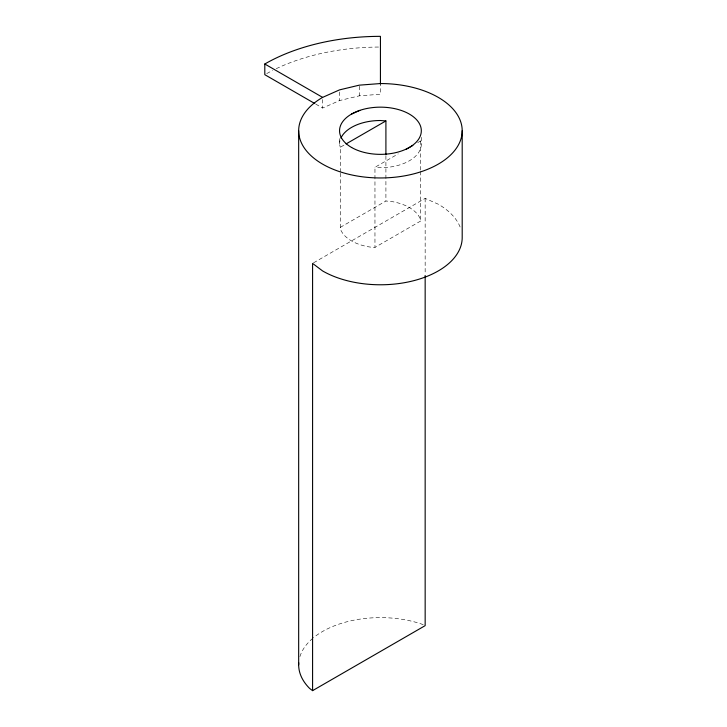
<?xml version="1.0" encoding="UTF-8"?>
<svg xmlns="http://www.w3.org/2000/svg" width="727" height="727" viewBox="0 0 727 727"><rect width="100%" height="100%" fill="white"/><g stroke="black" fill="none" stroke-linecap="round" stroke-linejoin="round"><path stroke-width="0.55" stroke-dasharray="3.63 2.73" d="M340.272 172.09L340.272 147.272L344.153 145.027M340.272 173.217L340.272 227.378L340.99 230.423A40.885 23.6 0 0 0 370.025 247.044L374.959 247.407L374.959 167.301L398.26 153.842M417.68 142.637L420.597 140.956L421.315 144.01A40.885 23.6 0 0 1 380.612 167.71L374.959 167.301M340.272 227.378L385.91 201.034L390.844 201.397A40.885 23.6 0 0 1 419.879 218.018L420.597 221.063L374.959 247.407M313.555 262.829L425.159 198.398L438.245 204.196A81.76 47.2 0 0 1 460.618 228.351M315.763 104.097L322.615 108.059L339.554 100.562L359.274 95.846L380.43 94.237L380.43 84.123M423.241 624.802L421.315 623.948A81.76 47.2 0 0 0 313.446 637.761M339.554 138.648L339.554 144.21L340.272 147.272M425.159 198.398L425.159 274.324M421.315 137.33L421.315 144.01M420.597 140.956L420.597 170.291M420.597 171.418L420.597 221.063M385.91 155.905L385.91 201.034M359.274 86.231L359.274 95.846M339.554 92.011L339.554 100.562M322.615 99.517L322.615 108.059M266.709 73.6A163.52 94.41 0 0 1 272.616 70.464M276.233 68.683A163.52 94.41 0 0 1 379.367 47.037M299.915 656.617A81.76 47.2 0 0 1 312.637 638.442M339.554 144.21A40.885 23.6 0 0 1 340.145 140.111"/><path stroke-width="1.09" d="M346.097 143.91L385.91 120.927L385.91 154.769M406.029 149.362L412.827 145.436M298.752 662.779A81.76 47.2 0 0 0 309.629 688.433L312.583 690.65L425.159 625.647L425.159 275.46M351.541 114.075L359.838 110.368M322.615 97.382L339.554 89.875L359.274 85.159L380.43 83.55A81.76 47.2 0 0 1 459.409 142.974A81.76 47.2 0 0 1 339.554 171.636A81.76 47.2 0 0 1 322.615 97.382L264.801 64.003L264.801 74.681L314.782 103.534M385.91 120.927L380.257 120.509A40.885 23.6 0 0 0 340.899 138.103M462.199 130.76L462.199 237.575A81.76 47.2 0 0 1 411.718 281.185A81.76 47.2 0 0 1 322.615 270.953L312.583 263.392L312.583 690.65M380.43 84.123L380.43 36.35A163.52 94.41 0 0 0 264.801 64.003M298.67 130.76L298.67 664.823M351.65 147.517A40.885 23.6 0 0 0 419.97 136.767A40.885 23.6 0 0 0 369.679 107.987A40.885 23.6 0 0 0 351.65 147.517"/></g></svg>
